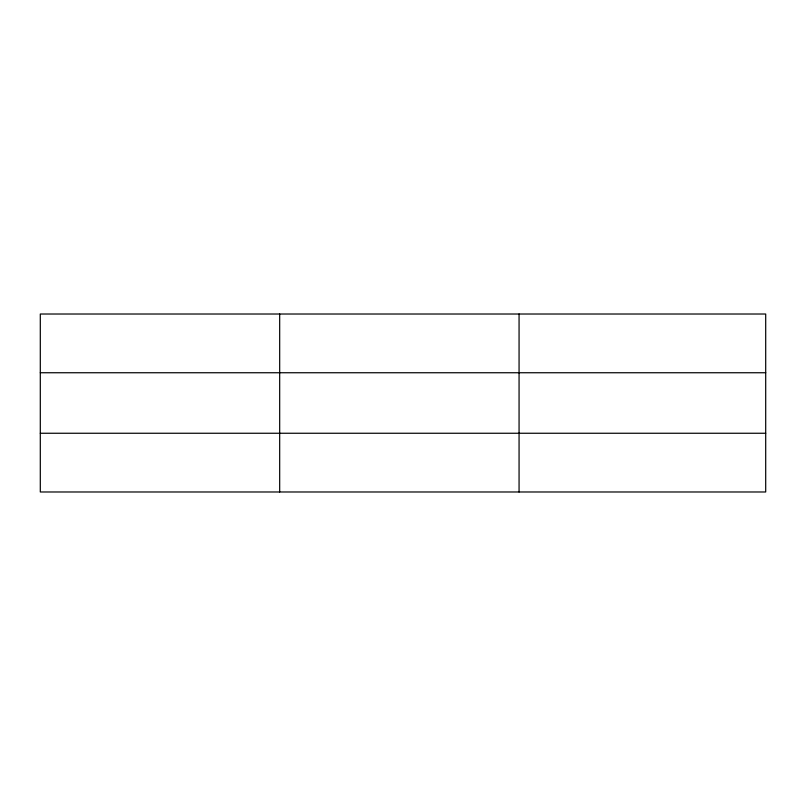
<?xml version="1.0" encoding="UTF-8"?>
<svg xmlns="http://www.w3.org/2000/svg" width="806" height="806" viewBox="0 0 806 806"><rect width="100%" height="100%" fill="white"/><g stroke="black" fill="none" stroke-linecap="round" stroke-linejoin="round"><path stroke-width="1.21" d="M279.682 314.018L279.682 491.982M519.064 314.018L519.064 491.982M765.7 372.745L765.7 314.018L40.3 314.018L40.3 491.982L765.7 491.982L765.7 372.745L40.3 372.745M40.3 433.255L765.7 433.255"/></g></svg>
